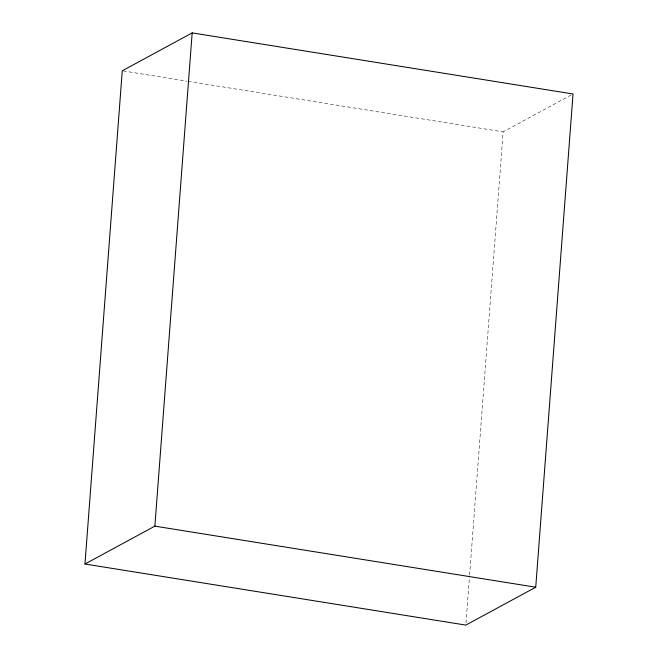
<?xml version="1.0" encoding="UTF-8"?>
<svg xmlns="http://www.w3.org/2000/svg" width="658" height="658" viewBox="0 0 658 658"><rect width="100%" height="100%" fill="white"/><g stroke="black" fill="none" stroke-linecap="round" stroke-linejoin="round"><path stroke-width="0.49" stroke-dasharray="3.29 2.47" d="M465.979 623.052L469.541 575.98M469.623 574.96L503.131 131.863L571.243 94.949M123.276 70.949L187.094 81.181M188.106 81.345L503.131 131.863"/><path stroke-width="0.99" d="M84.964 564.021L122.265 70.784L192.169 32.9L573.036 93.979L535.735 587.216L465.831 625.1L84.964 564.021L154.869 526.137L535.735 587.216M154.869 526.137L192.169 32.9"/></g></svg>
